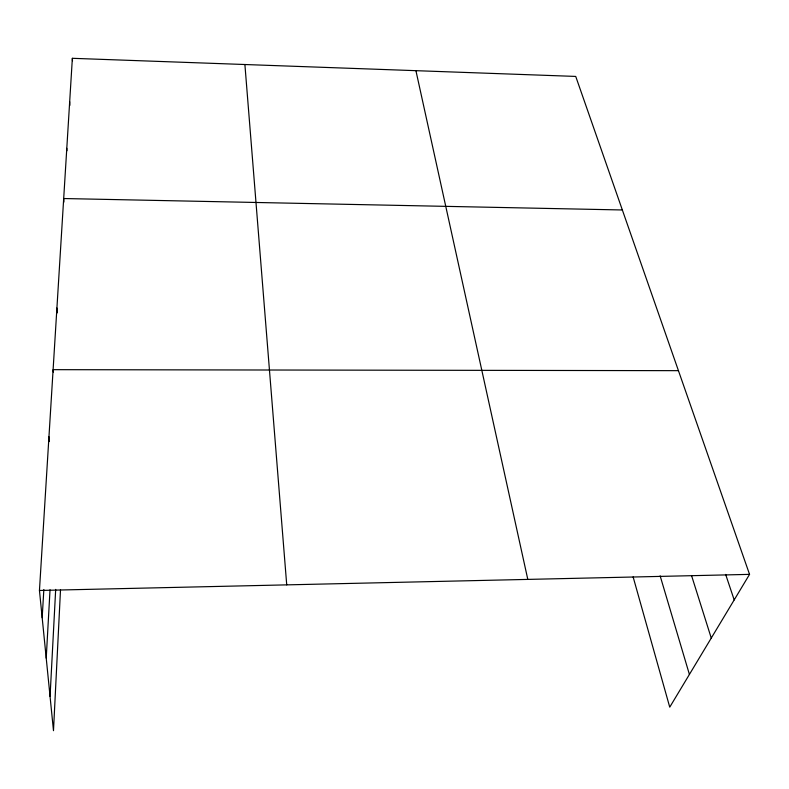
<?xml version="1.0" encoding="UTF-8"?>
<svg xmlns="http://www.w3.org/2000/svg" width="789" height="789" viewBox="0 0 789 789"><rect width="100%" height="100%" fill="white"/><g stroke="black" fill="none" stroke-linecap="round" stroke-linejoin="round"><path stroke-width="1.18" d="M60.506 589.778L53.484 730.693L39.45 590.478L72.361 58.307L575.733 76.425L749.55 574.372L669.743 707.161L633.123 576.917M50.062 696.421L55.684 589.403M46.226 658.134L50.032 589.787M42.172 617.698L43.849 589.561M39.45 590.478L749.55 574.372M678.441 370.662L53.11 369.666L53.277 372.092M622.353 209.973L63.692 198.532L63.879 202.083M725.653 574.431L734.194 599.926M691.539 575.536L711.264 638.084M660.137 575.852L689.408 674.437M415.921 70.675L527.802 579.402M244.896 64.52L286.723 584.866M48.957 436.771L49.332 441.554M56.916 307.996L57.232 312.888M66.799 148.312L66.917 150.778M69.679 101.702L69.846 105.371M72.361 58.307L72.47 60.743"/></g></svg>
